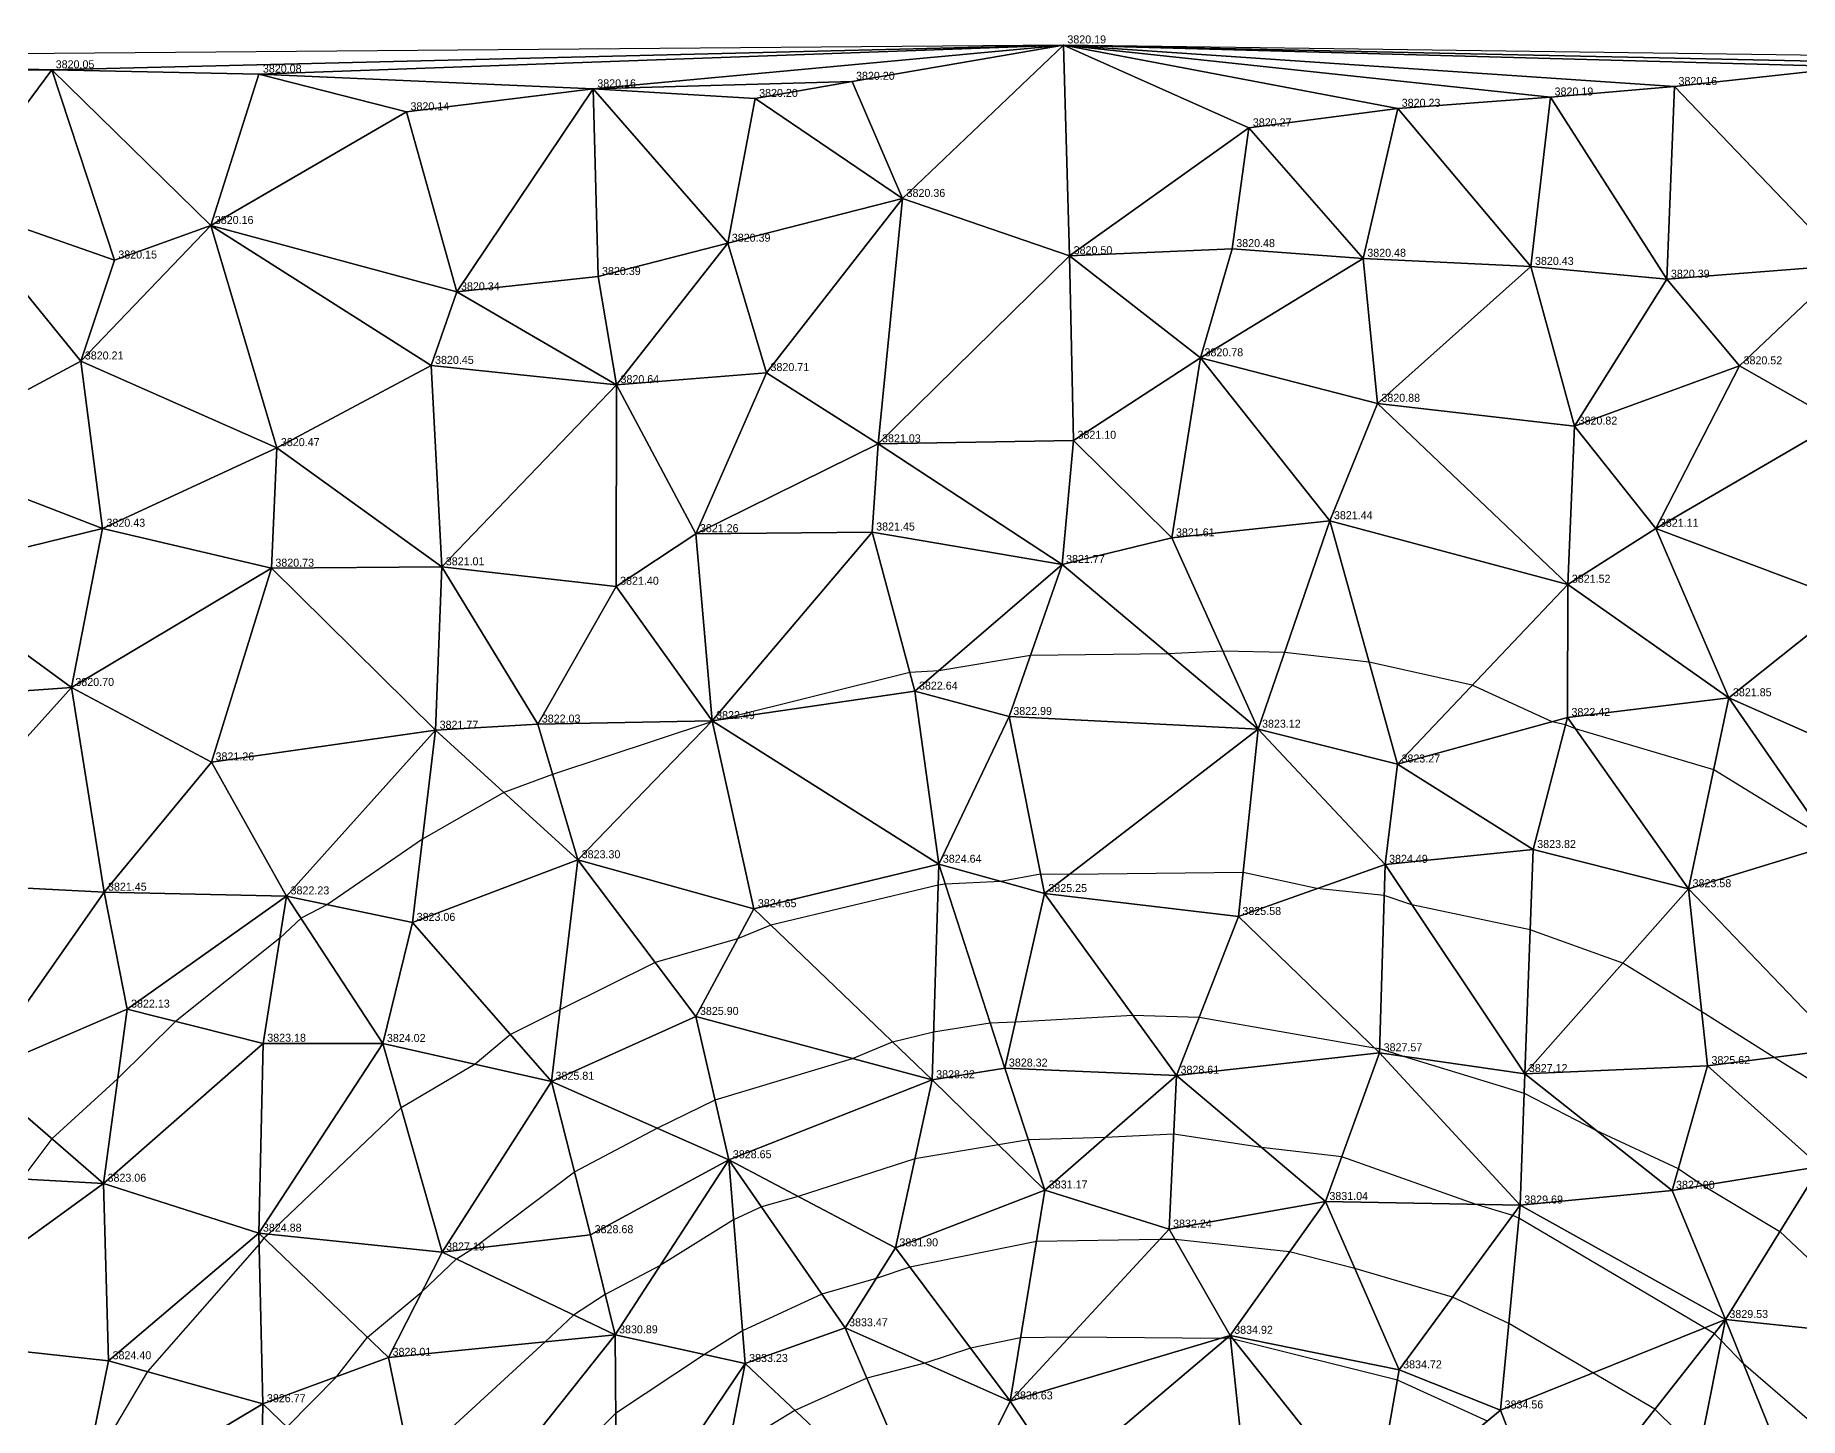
# Model space of a CAD drawing. Header units: metres. Extents: x 389994 to 390511, y 8247994 to 8248506.
# Drawn here: x 390113 to 390333.5, y 8248333.5 to 8248506.3 of the extents above; entities that cross this region are included whole.
import ezdxf

# ---------------------------------------------------------------- set-up
doc = ezdxf.new("R2010")
doc.units = ezdxf.units.M
for name, color, linetype in [('CURVAS_MAYORES', 30, 'Continuous'), ('CURVAS_MENORES', 33, 'Continuous'), ('PUNTOS', 7, 'Continuous'), ('TIN', 8, 'Continuous')]:
    doc.layers.add(name, color=color, linetype=linetype)

msp = doc.modelspace()

# ---------------------------------------------------------------- linework, layer by layer
at = {"layer": 'CURVAS_MAYORES', "elevation": 3825}
msp.add_lwpolyline([(390337.74, 8248373.86), (390330.31, 8248378.51), (390321.26, 8248384.21), (390311.4, 8248390.3), (390299.82, 8248394.46), (390285.04, 8248397.59), (390281.56, 8248398.76), (390273.16, 8248399.6), (390263.93, 8248401.63), (390242.2, 8248401.37), (390238.6, 8248401.41), (390233.67, 8248400.48), (390226.7, 8248400.17), (390225.82, 8248400.03), (390204.9, 8248395.04), (390200.75, 8248393.31), (390190.43, 8248390.38), (390178.54, 8248384.44), (390172.37, 8248381.37), (390167.93, 8248377.65), (390158.69, 8248372.19), (390142.11, 8248356.4), (390141.54, 8248355.92), (390140.94, 8248355.16), (390126.97, 8248339.22), (390119.12, 8248325.93)], dxfattribs=at)
at = {"layer": 'CURVAS_MENORES'}
for points, elevation in [([(390336.93, 8248405.73), (390322.76, 8248414.47), (390305.48, 8248419.57), (390304.25, 8248420.08), (390302.56, 8248420.46), (390292.57, 8248425.02), (390279.69, 8248427.93), (390269.11, 8248429.1), (390261.4, 8248429.3), (390254.58, 8248428.95), (390237.37, 8248428.76), (390225.9, 8248426.84), (390222.29, 8248426.63), (390199.03, 8248420.81), (390197.68, 8248420.52), (390197.58, 8248420.5), (390197.38, 8248420.41), (390177.62, 8248413.88), (390171.52, 8248411.62), (390161.37, 8248405.79), (390149.47, 8248397.61), (390146.18, 8248395.91), (390143.54, 8248393.43), (390130.48, 8248383.01), (390123.25, 8248375.82), (390115.03, 8248368.33), (390111.26, 8248363.32)], 3822.5), ([(390144.43, 8248332.31), (390150.67, 8248338.62), (390154.5, 8248343.52), (390161.29, 8248349.2), (390165.61, 8248353.31), (390167.65, 8248354.62), (390180.37, 8248364.21), (390190.68, 8248369.67), (390197.94, 8248373.18), (390215.1, 8248378.37), (390220.11, 8248380.46), (390225.25, 8248381.69), (390232.32, 8248382.83), (390235.47, 8248382.97), (390250.15, 8248383.78), (390258.45, 8248383.55), (390280.35, 8248379.7), (390281.02, 8248379.63), (390283.95, 8248378.65), (390299.07, 8248374.04), (390308.12, 8248369.36), (390318.33, 8248364.62), (390321.44, 8248362.51), (390331.04, 8248356.74), (390336.64, 8248351.44)], 3827.5), ([(390335.65, 8248332.26), (390326.47, 8248340.19), (390323.7, 8248343.12), (390322.83, 8248343.97), (390321.61, 8248344.68), (390298.42, 8248358.4), (390297.64, 8248358.76), (390292.95, 8248360.15), (390276.26, 8248366.07), (390266.24, 8248367.25), (390255.26, 8248368.9), (390246.68, 8248368.49), (390237.1, 8248368.18), (390233.37, 8248367.58), (390222.91, 8248365.84), (390208.3, 8248361.13), (390203.73, 8248359.81), (390200.25, 8248358.19), (390191.08, 8248352.51), (390184.2, 8248348.85), (390180.22, 8248346.3), (390176.68, 8248342.94), (390159.89, 8248327.53)], 3830), ([(390320.92, 8248329.1), (390315.39, 8248334.52), (390307.63, 8248339.06), (390297.16, 8248345.25), (390290.11, 8248348.52), (390277.88, 8248352.13), (390269.75, 8248354.19), (390255.43, 8248355.73), (390253.49, 8248355.75), (390238.09, 8248355.51), (390222.27, 8248352.27), (390218.08, 8248350.88), (390211.26, 8248348.92), (390201.36, 8248344.31), (390196.59, 8248341.35), (390185.5, 8248333.99), (390166.7, 8248315.23)], 3832.5), ([(390294.47, 8248333.05), (390283.22, 8248338.17), (390262.68, 8248343.29), (390262.36, 8248343.38), (390261.91, 8248343.4), (390261.05, 8248343.37), (390242.19, 8248343.53), (390236.1, 8248343.43), (390229.85, 8248342.16), (390224.15, 8248340.27), (390216.89, 8248338.4), (390207.92, 8248334.36), (390199.55, 8248329.28)], 3835)]:
    msp.add_lwpolyline(points, dxfattribs=dict(at, elevation=elevation))
at = {"layer": 'PUNTOS'}
for p in [(390241.47, 8248505.06, 3820.19), (390115.01, 8248501.95, 3820.05), (390140.91, 8248501.41, 3820.08), (390215.05, 8248500.51, 3820.2), (390182.71, 8248499.57, 3820.16), (390202.94, 8248498.37, 3820.2), (390302.37, 8248498.55, 3820.19), (390317.86, 8248499.86, 3820.16), (390159.36, 8248496.7, 3820.14), (390283.26, 8248497.14, 3820.23), (390264.65, 8248494.69, 3820.27), (390221.37, 8248485.87, 3820.36), (390134.9, 8248482.49, 3820.16), (390199.52, 8248480.27, 3820.39), (390242.25, 8248478.71, 3820.5), (390262.58, 8248479.6, 3820.48), (390278.96, 8248478.39, 3820.48), (390122.84, 8248478.17, 3820.15), (390183.3, 8248476.11, 3820.39), (390299.92, 8248477.37, 3820.43), (390165.67, 8248474.2, 3820.34), (390316.91, 8248475.78, 3820.39), (390118.65, 8248465.55, 3820.21), (390258.61, 8248465.95, 3820.78), (390162.43, 8248465, 3820.45), (390204.36, 8248464.1, 3820.71), (390325.99, 8248464.94, 3820.52), (390185.61, 8248462.59, 3820.64), (390280.72, 8248460.26, 3820.88), (390305.37, 8248457.41, 3820.82), (390143.16, 8248454.72, 3820.47), (390218.3, 8248455.19, 3821.03), (390242.73, 8248455.64, 3821.1), (390274.79, 8248445.58, 3821.44), (390121.36, 8248444.64, 3820.43), (390195.53, 8248443.96, 3821.26), (390217.57, 8248444.17, 3821.45), (390255.04, 8248443.44, 3821.61), (390315.53, 8248444.63, 3821.11), (390142.47, 8248439.65, 3820.73), (390163.77, 8248439.82, 3821.01), (390241.31, 8248440.11, 3821.77), (390185.56, 8248437.39, 3821.4), (390304.52, 8248437.64, 3821.52), (390117.47, 8248424.74, 3820.7), (390222.92, 8248424.28, 3822.64), (390324.66, 8248423.45, 3821.85), (390234.71, 8248421.11, 3822.99), (390304.48, 8248420.98, 3822.42), (390163, 8248419.39, 3821.77), (390175.77, 8248420.16, 3822.03), (390197.56, 8248420.59, 3822.49), (390265.8, 8248419.52, 3823.12), (390134.99, 8248415.43, 3821.26), (390283.23, 8248415.17, 3823.27), (390300.2, 8248404.48, 3823.82), (390180.76, 8248403.2, 3823.3), (390225.9, 8248402.64, 3824.64), (390281.68, 8248402.63, 3824.49), (390121.55, 8248399.14, 3821.45), (390239.09, 8248398.98, 3825.25), (390319.62, 8248399.58, 3823.58), (390144.37, 8248398.68, 3822.23), (390202.78, 8248397.08, 3824.65), (390160.13, 8248395.37, 3823.06), (390263.35, 8248396.11, 3825.58), (390124.43, 8248384.53, 3822.13), (390195.54, 8248383.61, 3825.9), (390141.46, 8248380.26, 3823.18), (390156.41, 8248380.23, 3824.02), (390281, 8248379.07, 3827.57), (390234.16, 8248377.16, 3828.32), (390321.98, 8248377.47, 3825.62), (390177.49, 8248375.51, 3825.81), (390225.07, 8248375.7, 3828.32), (390255.61, 8248376.26, 3828.61), (390299.15, 8248376.47, 3827.12), (390199.65, 8248365.7, 3828.65), (390121.49, 8248362.76, 3823.06), (390239.15, 8248361.92, 3831.17), (390317.55, 8248361.88, 3827.9), (390274.22, 8248360.48, 3831.04), (390298.58, 8248360.04, 3829.69), (390254.68, 8248357.03, 3832.24), (390140.91, 8248356.52, 3824.88), (390182.38, 8248356.33, 3828.68), (390163.81, 8248354.17, 3827.19), (390220.47, 8248354.68, 3831.9), (390185.43, 8248343.81, 3830.89), (390214.18, 8248344.69, 3833.47), (390262.32, 8248343.75, 3834.92), (390324.22, 8248345.73, 3829.53), (390122.12, 8248340.57, 3824.4), (390157.12, 8248341, 3828.01), (390201.69, 8248340.23, 3833.23), (390283.44, 8248339.43, 3834.72), (390141.41, 8248335.2, 3826.77), (390234.8, 8248335.55, 3836.63), (390296.12, 8248334.42, 3834.56)]:
    msp.add_point(p, dxfattribs=at)
at = {"layer": 'TIN'}
for points in [[(390054.73, 8248503.49, 3820.01), (390115.01, 8248501.95, 3820.05), (390241.47, 8248505.06, 3820.19)], [(390115.01, 8248501.95, 3820.05), (390140.91, 8248501.41, 3820.08), (390241.47, 8248505.06, 3820.19)], [(390140.91, 8248501.41, 3820.08), (390182.71, 8248499.57, 3820.16), (390241.47, 8248505.06, 3820.19)], [(390182.71, 8248499.57, 3820.16), (390215.05, 8248500.51, 3820.2), (390241.47, 8248505.06, 3820.19)], [(390215.05, 8248500.51, 3820.2), (390221.37, 8248485.87, 3820.36), (390241.47, 8248505.06, 3820.19)], [(390221.37, 8248485.87, 3820.36), (390242.25, 8248478.71, 3820.5), (390241.47, 8248505.06, 3820.19)], [(390340.37, 8248502.33, 3820.11), (390378.61, 8248502.13, 3820.06), (390241.47, 8248505.06, 3820.19)], [(390378.61, 8248502.13, 3820.06), (390474.89, 8248501.88, 3820), (390241.47, 8248505.06, 3820.19)], [(390302.37, 8248498.55, 3820.19), (390317.86, 8248499.86, 3820.16), (390241.47, 8248505.06, 3820.19)], [(390317.86, 8248499.86, 3820.16), (390340.37, 8248502.33, 3820.11), (390241.47, 8248505.06, 3820.19)], [(390242.25, 8248478.71, 3820.5), (390264.65, 8248494.69, 3820.27), (390241.47, 8248505.06, 3820.19)], [(390283.26, 8248497.14, 3820.23), (390302.37, 8248498.55, 3820.19), (390241.47, 8248505.06, 3820.19)], [(390264.65, 8248494.69, 3820.27), (390283.26, 8248497.14, 3820.23), (390241.47, 8248505.06, 3820.19)], [(390115.01, 8248501.95, 3820.05), (390054.73, 8248503.49, 3820.01), (390097.86, 8248501.9, 3820.03)], [(390115.01, 8248501.95, 3820.05), (390097.86, 8248501.9, 3820.03), (390102.62, 8248485.25, 3820.07)], [(390122.84, 8248478.17, 3820.15), (390115.01, 8248501.95, 3820.05), (390102.62, 8248485.25, 3820.07)], [(390140.91, 8248501.41, 3820.08), (390115.01, 8248501.95, 3820.05), (390134.9, 8248482.49, 3820.16)], [(390115.01, 8248501.95, 3820.05), (390122.84, 8248478.17, 3820.15), (390134.9, 8248482.49, 3820.16)], [(390159.36, 8248496.7, 3820.14), (390140.91, 8248501.41, 3820.08), (390134.9, 8248482.49, 3820.16)], [(390140.91, 8248501.41, 3820.08), (390159.36, 8248496.7, 3820.14), (390182.71, 8248499.57, 3820.16)], [(390202.94, 8248498.37, 3820.2), (390215.05, 8248500.51, 3820.2), (390182.71, 8248499.57, 3820.16)], [(390215.05, 8248500.51, 3820.2), (390202.94, 8248498.37, 3820.2), (390221.37, 8248485.87, 3820.36)], [(390340.37, 8248502.33, 3820.11), (390317.86, 8248499.86, 3820.16), (390339.28, 8248477.52, 3820.28)], [(390159.36, 8248496.7, 3820.14), (390165.67, 8248474.2, 3820.34), (390182.71, 8248499.57, 3820.16)], [(390165.67, 8248474.2, 3820.34), (390183.3, 8248476.11, 3820.39), (390182.71, 8248499.57, 3820.16)], [(390183.3, 8248476.11, 3820.39), (390199.52, 8248480.27, 3820.39), (390182.71, 8248499.57, 3820.16)], [(390199.52, 8248480.27, 3820.39), (390202.94, 8248498.37, 3820.2), (390182.71, 8248499.57, 3820.16)], [(390202.94, 8248498.37, 3820.2), (390199.52, 8248480.27, 3820.39), (390221.37, 8248485.87, 3820.36)], [(390283.26, 8248497.14, 3820.23), (390299.92, 8248477.37, 3820.43), (390302.37, 8248498.55, 3820.19)], [(390299.92, 8248477.37, 3820.43), (390316.91, 8248475.78, 3820.39), (390302.37, 8248498.55, 3820.19)], [(390316.91, 8248475.78, 3820.39), (390317.86, 8248499.86, 3820.16), (390302.37, 8248498.55, 3820.19)], [(390317.86, 8248499.86, 3820.16), (390316.91, 8248475.78, 3820.39), (390339.28, 8248477.52, 3820.28)], [(390165.67, 8248474.2, 3820.34), (390159.36, 8248496.7, 3820.14), (390134.9, 8248482.49, 3820.16)], [(390283.26, 8248497.14, 3820.23), (390264.65, 8248494.69, 3820.27), (390278.96, 8248478.39, 3820.48)], [(390299.92, 8248477.37, 3820.43), (390283.26, 8248497.14, 3820.23), (390278.96, 8248478.39, 3820.48)], [(390262.58, 8248479.6, 3820.48), (390264.65, 8248494.69, 3820.27), (390242.25, 8248478.71, 3820.5)], [(390278.96, 8248478.39, 3820.48), (390264.65, 8248494.69, 3820.27), (390262.58, 8248479.6, 3820.48)], [(390097.07, 8248454.01, 3820.19), (390118.65, 8248465.55, 3820.21), (390102.62, 8248485.25, 3820.07)], [(390118.65, 8248465.55, 3820.21), (390122.84, 8248478.17, 3820.15), (390102.62, 8248485.25, 3820.07)], [(390199.52, 8248480.27, 3820.39), (390204.36, 8248464.1, 3820.71), (390221.37, 8248485.87, 3820.36)], [(390221.37, 8248485.87, 3820.36), (390204.36, 8248464.1, 3820.71), (390218.3, 8248455.19, 3821.03)], [(390221.37, 8248485.87, 3820.36), (390218.3, 8248455.19, 3821.03), (390242.25, 8248478.71, 3820.5)], [(390134.9, 8248482.49, 3820.16), (390118.65, 8248465.55, 3820.21), (390143.16, 8248454.72, 3820.47)], [(390122.84, 8248478.17, 3820.15), (390118.65, 8248465.55, 3820.21), (390134.9, 8248482.49, 3820.16)], [(390162.43, 8248465, 3820.45), (390134.9, 8248482.49, 3820.16), (390143.16, 8248454.72, 3820.47)], [(390162.43, 8248465, 3820.45), (390165.67, 8248474.2, 3820.34), (390134.9, 8248482.49, 3820.16)], [(390185.61, 8248462.59, 3820.64), (390199.52, 8248480.27, 3820.39), (390183.3, 8248476.11, 3820.39)], [(390199.52, 8248480.27, 3820.39), (390185.61, 8248462.59, 3820.64), (390204.36, 8248464.1, 3820.71)], [(390218.3, 8248455.19, 3821.03), (390242.73, 8248455.64, 3821.1), (390242.25, 8248478.71, 3820.5)], [(390258.61, 8248465.95, 3820.78), (390262.58, 8248479.6, 3820.48), (390242.25, 8248478.71, 3820.5)], [(390242.73, 8248455.64, 3821.1), (390258.61, 8248465.95, 3820.78), (390242.25, 8248478.71, 3820.5)], [(390258.61, 8248465.95, 3820.78), (390278.96, 8248478.39, 3820.48), (390262.58, 8248479.6, 3820.48)], [(390280.72, 8248460.26, 3820.88), (390278.96, 8248478.39, 3820.48), (390258.61, 8248465.95, 3820.78)], [(390280.72, 8248460.26, 3820.88), (390299.92, 8248477.37, 3820.43), (390278.96, 8248478.39, 3820.48)], [(390165.67, 8248474.2, 3820.34), (390185.61, 8248462.59, 3820.64), (390183.3, 8248476.11, 3820.39)], [(390299.92, 8248477.37, 3820.43), (390280.72, 8248460.26, 3820.88), (390305.37, 8248457.41, 3820.82)], [(390316.91, 8248475.78, 3820.39), (390299.92, 8248477.37, 3820.43), (390305.37, 8248457.41, 3820.82)], [(390316.91, 8248475.78, 3820.39), (390325.99, 8248464.94, 3820.52), (390339.28, 8248477.52, 3820.28)], [(390325.99, 8248464.94, 3820.52), (390338.37, 8248457.93, 3820.56), (390339.28, 8248477.52, 3820.28)], [(390162.43, 8248465, 3820.45), (390185.61, 8248462.59, 3820.64), (390165.67, 8248474.2, 3820.34)], [(390325.99, 8248464.94, 3820.52), (390316.91, 8248475.78, 3820.39), (390305.37, 8248457.41, 3820.82)], [(390121.36, 8248444.64, 3820.43), (390118.65, 8248465.55, 3820.21), (390097.07, 8248454.01, 3820.19)], [(390118.65, 8248465.55, 3820.21), (390121.36, 8248444.64, 3820.43), (390143.16, 8248454.72, 3820.47)], [(390242.73, 8248455.64, 3821.1), (390255.04, 8248443.44, 3821.61), (390258.61, 8248465.95, 3820.78)], [(390258.61, 8248465.95, 3820.78), (390255.04, 8248443.44, 3821.61), (390274.79, 8248445.58, 3821.44)], [(390280.72, 8248460.26, 3820.88), (390258.61, 8248465.95, 3820.78), (390274.79, 8248445.58, 3821.44)], [(390163.77, 8248439.82, 3821.01), (390162.43, 8248465, 3820.45), (390143.16, 8248454.72, 3820.47)], [(390185.61, 8248462.59, 3820.64), (390162.43, 8248465, 3820.45), (390163.77, 8248439.82, 3821.01)], [(390204.36, 8248464.1, 3820.71), (390185.61, 8248462.59, 3820.64), (390195.53, 8248443.96, 3821.26)], [(390218.3, 8248455.19, 3821.03), (390204.36, 8248464.1, 3820.71), (390195.53, 8248443.96, 3821.26)], [(390315.53, 8248444.63, 3821.11), (390325.99, 8248464.94, 3820.52), (390305.37, 8248457.41, 3820.82)], [(390325.99, 8248464.94, 3820.52), (390315.53, 8248444.63, 3821.11), (390338.37, 8248457.93, 3820.56)], [(390185.56, 8248437.39, 3821.4), (390185.61, 8248462.59, 3820.64), (390163.77, 8248439.82, 3821.01)], [(390185.61, 8248462.59, 3820.64), (390185.56, 8248437.39, 3821.4), (390195.53, 8248443.96, 3821.26)], [(390304.52, 8248437.64, 3821.52), (390280.72, 8248460.26, 3820.88), (390274.79, 8248445.58, 3821.44)], [(390280.72, 8248460.26, 3820.88), (390304.52, 8248437.64, 3821.52), (390305.37, 8248457.41, 3820.82)], [(390304.52, 8248437.64, 3821.52), (390315.53, 8248444.63, 3821.11), (390305.37, 8248457.41, 3820.82)], [(390315.53, 8248444.63, 3821.11), (390339.76, 8248435.5, 3821.09), (390338.37, 8248457.93, 3820.56)], [(390098.06, 8248438.9, 3820.3), (390121.36, 8248444.64, 3820.43), (390097.07, 8248454.01, 3820.19)], [(390121.36, 8248444.64, 3820.43), (390142.47, 8248439.65, 3820.73), (390143.16, 8248454.72, 3820.47)], [(390142.47, 8248439.65, 3820.73), (390163.77, 8248439.82, 3821.01), (390143.16, 8248454.72, 3820.47)], [(390217.57, 8248444.17, 3821.45), (390218.3, 8248455.19, 3821.03), (390195.53, 8248443.96, 3821.26)], [(390217.57, 8248444.17, 3821.45), (390241.31, 8248440.11, 3821.77), (390218.3, 8248455.19, 3821.03)], [(390241.31, 8248440.11, 3821.77), (390242.73, 8248455.64, 3821.1), (390218.3, 8248455.19, 3821.03)], [(390255.04, 8248443.44, 3821.61), (390242.73, 8248455.64, 3821.1), (390241.31, 8248440.11, 3821.77)], [(390255.04, 8248443.44, 3821.61), (390265.8, 8248419.52, 3823.12), (390274.79, 8248445.58, 3821.44)], [(390265.8, 8248419.52, 3823.12), (390283.23, 8248415.17, 3823.27), (390274.79, 8248445.58, 3821.44)], [(390283.23, 8248415.17, 3823.27), (390304.52, 8248437.64, 3821.52), (390274.79, 8248445.58, 3821.44)], [(390098.06, 8248438.9, 3820.3), (390117.47, 8248424.74, 3820.7), (390121.36, 8248444.64, 3820.43)], [(390117.47, 8248424.74, 3820.7), (390142.47, 8248439.65, 3820.73), (390121.36, 8248444.64, 3820.43)], [(390185.56, 8248437.39, 3821.4), (390197.56, 8248420.59, 3822.49), (390195.53, 8248443.96, 3821.26)], [(390197.56, 8248420.59, 3822.49), (390217.57, 8248444.17, 3821.45), (390195.53, 8248443.96, 3821.26)], [(390217.57, 8248444.17, 3821.45), (390197.56, 8248420.59, 3822.49), (390222.92, 8248424.28, 3822.64)], [(390241.31, 8248440.11, 3821.77), (390217.57, 8248444.17, 3821.45), (390222.92, 8248424.28, 3822.64)], [(390265.8, 8248419.52, 3823.12), (390255.04, 8248443.44, 3821.61), (390241.31, 8248440.11, 3821.77)], [(390315.53, 8248444.63, 3821.11), (390304.52, 8248437.64, 3821.52), (390324.66, 8248423.45, 3821.85)], [(390339.76, 8248435.5, 3821.09), (390315.53, 8248444.63, 3821.11), (390324.66, 8248423.45, 3821.85)], [(390117.47, 8248424.74, 3820.7), (390098.06, 8248438.9, 3820.3), (390097.53, 8248423.34, 3820.47)], [(390142.47, 8248439.65, 3820.73), (390117.47, 8248424.74, 3820.7), (390134.99, 8248415.43, 3821.26)], [(390163, 8248419.39, 3821.77), (390142.47, 8248439.65, 3820.73), (390134.99, 8248415.43, 3821.26)], [(390142.47, 8248439.65, 3820.73), (390163, 8248419.39, 3821.77), (390163.77, 8248439.82, 3821.01)], [(390163, 8248419.39, 3821.77), (390175.77, 8248420.16, 3822.03), (390163.77, 8248439.82, 3821.01)], [(390175.77, 8248420.16, 3822.03), (390185.56, 8248437.39, 3821.4), (390163.77, 8248439.82, 3821.01)], [(390241.31, 8248440.11, 3821.77), (390222.92, 8248424.28, 3822.64), (390234.71, 8248421.11, 3822.99)], [(390265.8, 8248419.52, 3823.12), (390241.31, 8248440.11, 3821.77), (390234.71, 8248421.11, 3822.99)], [(390175.77, 8248420.16, 3822.03), (390197.56, 8248420.59, 3822.49), (390185.56, 8248437.39, 3821.4)], [(390283.23, 8248415.17, 3823.27), (390304.48, 8248420.98, 3822.42), (390304.52, 8248437.64, 3821.52)], [(390304.52, 8248437.64, 3821.52), (390304.48, 8248420.98, 3822.42), (390324.66, 8248423.45, 3821.85)], [(390344.43, 8248414.69, 3821.8), (390339.76, 8248435.5, 3821.09), (390324.66, 8248423.45, 3821.85)], [(390095.65, 8248400.5, 3820.79), (390117.47, 8248424.74, 3820.7), (390097.53, 8248423.34, 3820.47)], [(390117.47, 8248424.74, 3820.7), (390095.65, 8248400.5, 3820.79), (390121.55, 8248399.14, 3821.45)], [(390134.99, 8248415.43, 3821.26), (390117.47, 8248424.74, 3820.7), (390121.55, 8248399.14, 3821.45)], [(390197.56, 8248420.59, 3822.49), (390225.9, 8248402.64, 3824.64), (390222.92, 8248424.28, 3822.64)], [(390222.92, 8248424.28, 3822.64), (390225.9, 8248402.64, 3824.64), (390234.71, 8248421.11, 3822.99)], [(390304.48, 8248420.98, 3822.42), (390319.62, 8248399.58, 3823.58), (390324.66, 8248423.45, 3821.85)], [(390319.62, 8248399.58, 3823.58), (390337.42, 8248405.03, 3822.53), (390324.66, 8248423.45, 3821.85)], [(390337.42, 8248405.03, 3822.53), (390344.43, 8248414.69, 3821.8), (390324.66, 8248423.45, 3821.85)], [(390225.9, 8248402.64, 3824.64), (390239.09, 8248398.98, 3825.25), (390234.71, 8248421.11, 3822.99)], [(390239.09, 8248398.98, 3825.25), (390265.8, 8248419.52, 3823.12), (390234.71, 8248421.11, 3822.99)], [(390304.48, 8248420.98, 3822.42), (390283.23, 8248415.17, 3823.27), (390300.2, 8248404.48, 3823.82)], [(390304.48, 8248420.98, 3822.42), (390300.2, 8248404.48, 3823.82), (390319.62, 8248399.58, 3823.58)], [(390163, 8248419.39, 3821.77), (390134.99, 8248415.43, 3821.26), (390144.37, 8248398.68, 3822.23)], [(390160.13, 8248395.37, 3823.06), (390163, 8248419.39, 3821.77), (390144.37, 8248398.68, 3822.23)], [(390180.76, 8248403.2, 3823.3), (390163, 8248419.39, 3821.77), (390160.13, 8248395.37, 3823.06)], [(390180.76, 8248403.2, 3823.3), (390175.77, 8248420.16, 3822.03), (390163, 8248419.39, 3821.77)], [(390197.56, 8248420.59, 3822.49), (390175.77, 8248420.16, 3822.03), (390180.76, 8248403.2, 3823.3)], [(390202.78, 8248397.08, 3824.65), (390197.56, 8248420.59, 3822.49), (390180.76, 8248403.2, 3823.3)], [(390197.56, 8248420.59, 3822.49), (390202.78, 8248397.08, 3824.65), (390225.9, 8248402.64, 3824.64)], [(390265.8, 8248419.52, 3823.12), (390239.09, 8248398.98, 3825.25), (390263.35, 8248396.11, 3825.58)], [(390281.68, 8248402.63, 3824.49), (390265.8, 8248419.52, 3823.12), (390263.35, 8248396.11, 3825.58)], [(390283.23, 8248415.17, 3823.27), (390265.8, 8248419.52, 3823.12), (390281.68, 8248402.63, 3824.49)], [(390144.37, 8248398.68, 3822.23), (390134.99, 8248415.43, 3821.26), (390121.55, 8248399.14, 3821.45)], [(390283.23, 8248415.17, 3823.27), (390281.68, 8248402.63, 3824.49), (390300.2, 8248404.48, 3823.82)], [(390281.68, 8248402.63, 3824.49), (390299.15, 8248376.47, 3827.12), (390300.2, 8248404.48, 3823.82)], [(390300.2, 8248404.48, 3823.82), (390299.15, 8248376.47, 3827.12), (390319.62, 8248399.58, 3823.58)], [(390337.42, 8248405.03, 3822.53), (390319.62, 8248399.58, 3823.58), (390338.79, 8248379.56, 3824.37)], [(390177.49, 8248375.51, 3825.81), (390180.76, 8248403.2, 3823.3), (390160.13, 8248395.37, 3823.06)], [(390180.76, 8248403.2, 3823.3), (390177.49, 8248375.51, 3825.81), (390195.54, 8248383.61, 3825.9)], [(390202.78, 8248397.08, 3824.65), (390180.76, 8248403.2, 3823.3), (390195.54, 8248383.61, 3825.9)], [(390225.9, 8248402.64, 3824.64), (390202.78, 8248397.08, 3824.65), (390225.07, 8248375.7, 3828.32)], [(390234.16, 8248377.16, 3828.32), (390225.9, 8248402.64, 3824.64), (390225.07, 8248375.7, 3828.32)], [(390225.9, 8248402.64, 3824.64), (390234.16, 8248377.16, 3828.32), (390239.09, 8248398.98, 3825.25)], [(390281.68, 8248402.63, 3824.49), (390263.35, 8248396.11, 3825.58), (390281, 8248379.07, 3827.57)], [(390299.15, 8248376.47, 3827.12), (390281.68, 8248402.63, 3824.49), (390281, 8248379.07, 3827.57)], [(390095.65, 8248400.5, 3820.79), (390105.64, 8248376.43, 3821.69), (390121.55, 8248399.14, 3821.45)], [(390105.64, 8248376.43, 3821.69), (390124.43, 8248384.53, 3822.13), (390121.55, 8248399.14, 3821.45)], [(390124.43, 8248384.53, 3822.13), (390144.37, 8248398.68, 3822.23), (390121.55, 8248399.14, 3821.45)], [(390239.09, 8248398.98, 3825.25), (390234.16, 8248377.16, 3828.32), (390255.61, 8248376.26, 3828.61)], [(390239.09, 8248398.98, 3825.25), (390255.61, 8248376.26, 3828.61), (390263.35, 8248396.11, 3825.58)], [(390299.15, 8248376.47, 3827.12), (390321.98, 8248377.47, 3825.62), (390319.62, 8248399.58, 3823.58)], [(390319.62, 8248399.58, 3823.58), (390321.98, 8248377.47, 3825.62), (390338.79, 8248379.56, 3824.37)], [(390144.37, 8248398.68, 3822.23), (390124.43, 8248384.53, 3822.13), (390141.46, 8248380.26, 3823.18)], [(390156.41, 8248380.23, 3824.02), (390144.37, 8248398.68, 3822.23), (390141.46, 8248380.26, 3823.18)], [(390156.41, 8248380.23, 3824.02), (390160.13, 8248395.37, 3823.06), (390144.37, 8248398.68, 3822.23)], [(390202.78, 8248397.08, 3824.65), (390195.54, 8248383.61, 3825.9), (390225.07, 8248375.7, 3828.32)], [(390156.41, 8248380.23, 3824.02), (390177.49, 8248375.51, 3825.81), (390160.13, 8248395.37, 3823.06)], [(390263.35, 8248396.11, 3825.58), (390255.61, 8248376.26, 3828.61), (390281, 8248379.07, 3827.57)], [(390121.49, 8248362.76, 3823.06), (390124.43, 8248384.53, 3822.13), (390105.64, 8248376.43, 3821.69)], [(390124.43, 8248384.53, 3822.13), (390121.49, 8248362.76, 3823.06), (390141.46, 8248380.26, 3823.18)], [(390177.49, 8248375.51, 3825.81), (390199.65, 8248365.7, 3828.65), (390195.54, 8248383.61, 3825.9)], [(390195.54, 8248383.61, 3825.9), (390199.65, 8248365.7, 3828.65), (390225.07, 8248375.7, 3828.32)], [(390121.49, 8248362.76, 3823.06), (390140.91, 8248356.52, 3824.88), (390141.46, 8248380.26, 3823.18)], [(390140.91, 8248356.52, 3824.88), (390156.41, 8248380.23, 3824.02), (390141.46, 8248380.26, 3823.18)], [(390156.41, 8248380.23, 3824.02), (390140.91, 8248356.52, 3824.88), (390163.81, 8248354.17, 3827.19)], [(390177.49, 8248375.51, 3825.81), (390156.41, 8248380.23, 3824.02), (390163.81, 8248354.17, 3827.19)], [(390255.61, 8248376.26, 3828.61), (390274.22, 8248360.48, 3831.04), (390281, 8248379.07, 3827.57)], [(390274.22, 8248360.48, 3831.04), (390298.58, 8248360.04, 3829.69), (390281, 8248379.07, 3827.57)], [(390298.58, 8248360.04, 3829.69), (390299.15, 8248376.47, 3827.12), (390281, 8248379.07, 3827.57)], [(390321.98, 8248377.47, 3825.62), (390336.08, 8248364.88, 3826), (390338.79, 8248379.56, 3824.37)], [(390234.16, 8248377.16, 3828.32), (390225.07, 8248375.7, 3828.32), (390239.15, 8248361.92, 3831.17)], [(390255.61, 8248376.26, 3828.61), (390234.16, 8248377.16, 3828.32), (390239.15, 8248361.92, 3831.17)], [(390321.98, 8248377.47, 3825.62), (390299.15, 8248376.47, 3827.12), (390317.55, 8248361.88, 3827.9)], [(390336.08, 8248364.88, 3826), (390321.98, 8248377.47, 3825.62), (390317.55, 8248361.88, 3827.9)], [(390098.89, 8248364.01, 3821.83), (390121.49, 8248362.76, 3823.06), (390105.64, 8248376.43, 3821.69)], [(390182.38, 8248356.33, 3828.68), (390177.49, 8248375.51, 3825.81), (390163.81, 8248354.17, 3827.19)], [(390199.65, 8248365.7, 3828.65), (390177.49, 8248375.51, 3825.81), (390182.38, 8248356.33, 3828.68)], [(390199.65, 8248365.7, 3828.65), (390220.47, 8248354.68, 3831.9), (390225.07, 8248375.7, 3828.32)], [(390225.07, 8248375.7, 3828.32), (390220.47, 8248354.68, 3831.9), (390239.15, 8248361.92, 3831.17)], [(390254.68, 8248357.03, 3832.24), (390255.61, 8248376.26, 3828.61), (390239.15, 8248361.92, 3831.17)], [(390254.68, 8248357.03, 3832.24), (390274.22, 8248360.48, 3831.04), (390255.61, 8248376.26, 3828.61)], [(390299.15, 8248376.47, 3827.12), (390298.58, 8248360.04, 3829.69), (390317.55, 8248361.88, 3827.9)], [(390121.49, 8248362.76, 3823.06), (390098.89, 8248364.01, 3821.83), (390095.04, 8248343.55, 3822.32)], [(390199.65, 8248365.7, 3828.65), (390182.38, 8248356.33, 3828.68), (390185.43, 8248343.81, 3830.89)], [(390201.69, 8248340.23, 3833.23), (390199.65, 8248365.7, 3828.65), (390185.43, 8248343.81, 3830.89)], [(390214.18, 8248344.69, 3833.47), (390199.65, 8248365.7, 3828.65), (390201.69, 8248340.23, 3833.23)], [(390199.65, 8248365.7, 3828.65), (390214.18, 8248344.69, 3833.47), (390220.47, 8248354.68, 3831.9)], [(390324.22, 8248345.73, 3829.53), (390336.08, 8248364.88, 3826), (390317.55, 8248361.88, 3827.9)], [(390324.22, 8248345.73, 3829.53), (390336.93, 8248344.39, 3828.29), (390336.08, 8248364.88, 3826)], [(390122.12, 8248340.57, 3824.4), (390121.49, 8248362.76, 3823.06), (390095.04, 8248343.55, 3822.32)], [(390122.12, 8248340.57, 3824.4), (390140.91, 8248356.52, 3824.88), (390121.49, 8248362.76, 3823.06)], [(390220.47, 8248354.68, 3831.9), (390234.8, 8248335.55, 3836.63), (390239.15, 8248361.92, 3831.17)], [(390234.8, 8248335.55, 3836.63), (390254.68, 8248357.03, 3832.24), (390239.15, 8248361.92, 3831.17)], [(390298.58, 8248360.04, 3829.69), (390324.22, 8248345.73, 3829.53), (390317.55, 8248361.88, 3827.9)], [(390274.22, 8248360.48, 3831.04), (390254.68, 8248357.03, 3832.24), (390262.32, 8248343.75, 3834.92)], [(390283.44, 8248339.43, 3834.72), (390274.22, 8248360.48, 3831.04), (390262.32, 8248343.75, 3834.92)], [(390274.22, 8248360.48, 3831.04), (390283.44, 8248339.43, 3834.72), (390298.58, 8248360.04, 3829.69)], [(390298.58, 8248360.04, 3829.69), (390283.44, 8248339.43, 3834.72), (390296.12, 8248334.42, 3834.56)], [(390324.22, 8248345.73, 3829.53), (390298.58, 8248360.04, 3829.69), (390296.12, 8248334.42, 3834.56)], [(390254.68, 8248357.03, 3832.24), (390234.8, 8248335.55, 3836.63), (390262.32, 8248343.75, 3834.92)], [(390140.91, 8248356.52, 3824.88), (390122.12, 8248340.57, 3824.4), (390141.41, 8248335.2, 3826.77)], [(390157.12, 8248341, 3828.01), (390140.91, 8248356.52, 3824.88), (390141.41, 8248335.2, 3826.77)], [(390140.91, 8248356.52, 3824.88), (390157.12, 8248341, 3828.01), (390163.81, 8248354.17, 3827.19)], [(390182.38, 8248356.33, 3828.68), (390163.81, 8248354.17, 3827.19), (390185.43, 8248343.81, 3830.89)], [(390163.81, 8248354.17, 3827.19), (390157.12, 8248341, 3828.01), (390185.43, 8248343.81, 3830.89)], [(390220.47, 8248354.68, 3831.9), (390214.18, 8248344.69, 3833.47), (390234.8, 8248335.55, 3836.63)], [(390157.12, 8248341, 3828.01), (390162.48, 8248314.96, 3831.86), (390185.43, 8248343.81, 3830.89)], [(390162.48, 8248314.96, 3831.86), (390185.64, 8248316.43, 3835.38), (390185.43, 8248343.81, 3830.89)], [(390185.64, 8248316.43, 3835.38), (390201.69, 8248340.23, 3833.23), (390185.43, 8248343.81, 3830.89)], [(390214.18, 8248344.69, 3833.47), (390201.69, 8248340.23, 3833.23), (390225.9, 8248317.44, 3840.1)], [(390234.8, 8248335.55, 3836.63), (390214.18, 8248344.69, 3833.47), (390225.9, 8248317.44, 3840.1)], [(390234.8, 8248335.55, 3836.63), (390241.26, 8248325.89, 3839.02), (390262.32, 8248343.75, 3834.92)], [(390262.32, 8248343.75, 3834.92), (390241.26, 8248325.89, 3839.02), (390265.4, 8248314.51, 3841.28)], [(390280.25, 8248321.22, 3838.79), (390262.32, 8248343.75, 3834.92), (390265.4, 8248314.51, 3841.28)], [(390280.25, 8248321.22, 3838.79), (390283.44, 8248339.43, 3834.72), (390262.32, 8248343.75, 3834.92)], [(390302.43, 8248318.03, 3836.86), (390324.22, 8248345.73, 3829.53), (390296.12, 8248334.42, 3834.56)], [(390317.93, 8248314.05, 3835.18), (390324.22, 8248345.73, 3829.53), (390302.43, 8248318.03, 3836.86)], [(390324.22, 8248345.73, 3829.53), (390317.93, 8248314.05, 3835.18), (390334.42, 8248320.6, 3831.65)], [(390336.93, 8248344.39, 3828.29), (390324.22, 8248345.73, 3829.53), (390334.42, 8248320.6, 3831.65)], [(390100.94, 8248317.04, 3823.72), (390118.18, 8248321.31, 3825.19), (390095.04, 8248343.55, 3822.32)], [(390118.18, 8248321.31, 3825.19), (390122.12, 8248340.57, 3824.4), (390095.04, 8248343.55, 3822.32)], [(390122.12, 8248340.57, 3824.4), (390118.18, 8248321.31, 3825.19), (390141.41, 8248335.2, 3826.77)], [(390162.48, 8248314.96, 3831.86), (390157.12, 8248341, 3828.01), (390141.41, 8248335.2, 3826.77)], [(390197.04, 8248316.4, 3837.07), (390201.69, 8248340.23, 3833.23), (390185.64, 8248316.43, 3835.38)], [(390201.69, 8248340.23, 3833.23), (390197.04, 8248316.4, 3837.07), (390225.9, 8248317.44, 3840.1)], [(390283.44, 8248339.43, 3834.72), (390280.25, 8248321.22, 3838.79), (390296.12, 8248334.42, 3834.56)], [(390118.18, 8248321.31, 3825.19), (390141.08, 8248315.85, 3828.46), (390141.41, 8248335.2, 3826.77)], [(390141.08, 8248315.85, 3828.46), (390162.48, 8248314.96, 3831.86), (390141.41, 8248335.2, 3826.77)], [(390241.26, 8248325.89, 3839.02), (390234.8, 8248335.55, 3836.63), (390225.9, 8248317.44, 3840.1)], [(390280.25, 8248321.22, 3838.79), (390302.43, 8248318.03, 3836.86), (390296.12, 8248334.42, 3834.56)]]:
    msp.add_3dface(points, dxfattribs=at)

# ---------------------------------------------------------------- texts
at = {"layer": 'PUNTOS'}
for s, p in [('3820.19', (390241.97, 8248505.26)), ('3820.05', (390115.51, 8248502.15)), ('3820.08', (390141.41, 8248501.61)), ('3820.16', (390183.21, 8248499.77)), ('3820.20', (390215.55, 8248500.71)), ('3820.16', (390318.36, 8248500.06)), ('3820.20', (390203.44, 8248498.57)), ('3820.23', (390283.76, 8248497.34)), ('3820.19', (390302.87, 8248498.75)), ('3820.14', (390159.86, 8248496.9)), ('3820.27', (390265.15, 8248494.89)), ('3820.36', (390221.87, 8248486.07)), ('3820.16', (390135.4, 8248482.69)), ('3820.39', (390200.02, 8248480.47)), ('3820.48', (390263.08, 8248479.8)), ('3820.15', (390123.34, 8248478.37)), ('3820.50', (390242.75, 8248478.91)), ('3820.48', (390279.46, 8248478.59)), ('3820.43', (390300.42, 8248477.57)), ('3820.39', (390183.8, 8248476.31)), ('3820.39', (390317.41, 8248475.98)), ('3820.34', (390166.17, 8248474.4)), ('3820.21', (390119.15, 8248465.75)), ('3820.45', (390162.93, 8248465.2)), ('3820.71', (390204.86, 8248464.3)), ('3820.78', (390259.11, 8248466.15)), ('3820.52', (390326.49, 8248465.14)), ('3820.64', (390186.11, 8248462.79)), ('3820.88', (390281.22, 8248460.46)), ('3820.82', (390305.87, 8248457.61)), ('3821.03', (390218.8, 8248455.39)), ('3821.10', (390243.23, 8248455.84)), ('3820.47', (390143.66, 8248454.92)), ('3820.43', (390121.86, 8248444.84)), ('3821.26', (390196.03, 8248444.16)), ('3821.45', (390218.07, 8248444.37)), ('3821.44', (390275.29, 8248445.78)), ('3821.11', (390316.03, 8248444.83)), ('3821.61', (390255.54, 8248443.64)), ('3820.73', (390142.97, 8248439.85)), ('3821.01', (390164.27, 8248440.02)), ('3821.77', (390241.81, 8248440.31)), ('3821.40', (390186.06, 8248437.59)), ('3821.52', (390305.02, 8248437.84)), ('3820.70', (390117.97, 8248424.94)), ('3822.64', (390223.42, 8248424.48)), ('3821.85', (390325.16, 8248423.65)), ('3822.03', (390176.27, 8248420.36)), ('3822.49', (390198.06, 8248420.79)), ('3822.99', (390235.21, 8248421.31)), ('3822.42', (390304.98, 8248421.18)), ('3821.77', (390163.5, 8248419.59)), ('3823.12', (390266.3, 8248419.72)), ('3821.26', (390135.49, 8248415.63)), ('3823.27', (390283.73, 8248415.37)), ('3823.82', (390300.7, 8248404.68)), ('3823.30', (390181.26, 8248403.4)), ('3824.64', (390226.4, 8248402.84)), ('3824.49', (390282.18, 8248402.83)), ('3821.45', (390122.05, 8248399.34)), ('3822.23', (390144.87, 8248398.88)), ('3825.25', (390239.59, 8248399.18)), ('3823.58', (390320.12, 8248399.78)), ('3824.65', (390203.28, 8248397.28)), ('3825.58', (390263.85, 8248396.31)), ('3823.06', (390160.63, 8248395.57)), ('3822.13', (390124.93, 8248384.73)), ('3825.90', (390196.04, 8248383.81)), ('3823.18', (390141.96, 8248380.46)), ('3824.02', (390156.91, 8248380.43)), ('3827.57', (390281.5, 8248379.27)), ('3828.32', (390225.57, 8248375.9)), ('3828.32', (390234.66, 8248377.36)), ('3828.61', (390256.11, 8248376.46)), ('3827.12', (390299.65, 8248376.67)), ('3825.62', (390322.48, 8248377.67)), ('3825.81', (390177.99, 8248375.71)), ('3828.65', (390200.15, 8248365.9)), ('3823.06', (390121.99, 8248362.96)), ('3831.17', (390239.65, 8248362.12)), ('3831.04', (390274.72, 8248360.68)), ('3827.90', (390318.05, 8248362.08)), ('3829.69', (390299.08, 8248360.24)), ('3824.88', (390141.41, 8248356.72)), ('3828.68', (390182.88, 8248356.53)), ('3832.24', (390255.18, 8248357.23)), ('3827.19', (390164.31, 8248354.37)), ('3831.90', (390220.97, 8248354.88)), ('3829.53', (390324.72, 8248345.93)), ('3830.89', (390185.93, 8248344.01)), ('3833.47', (390214.68, 8248344.89)), ('3834.92', (390262.82, 8248343.95)), ('3824.40', (390122.62, 8248340.77)), ('3828.01', (390157.62, 8248341.2)), ('3833.23', (390202.19, 8248340.43)), ('3834.72', (390283.94, 8248339.63)), ('3826.77', (390141.91, 8248335.4)), ('3836.63', (390235.3, 8248335.75)), ('3834.56', (390296.62, 8248334.62))]:
    msp.add_text(s, height=1, dxfattribs=at).set_placement(p)

doc.saveas('drawing.dxf')
